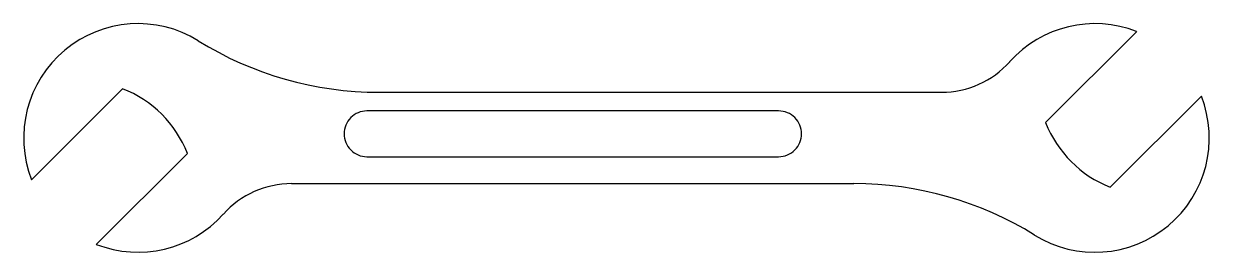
# Model space of a CAD drawing. Header units: inches. Extents: x 1 to 104, y 6 to 26.
import ezdxf

# ---------------------------------------------------------------- set-up
doc = ezdxf.new("R2010")
doc.units = ezdxf.units.IN
doc.header["$MEASUREMENT"] = 0

msp = doc.modelspace()

# ---------------------------------------------------------------- linework, layer by layer
for p, q in [((90.16, 17.3), (98.13, 25.26)), ((9.46, 20.26), (1.5, 12.3)), ((31.88, 19.96), (81.06, 19.96)), ((95.82, 11.65), (103.78, 19.61)), ((15.12, 14.61), (7.16, 6.65)), ((24.23, 11.96), (73.4, 11.96))]:
    msp.add_line(p, q)
msp.add_lwpolyline([(30.82, 14.32), (66.82, 14.32, 0.414214), (68.82, 16.32), (68.82, 16.32, 0.414214), (66.82, 18.32), (30.82, 18.32, 0.414214), (28.82, 16.32), (28.82, 16.32, 0.414214)], format="xyb", close=True)
for centre, radius, start, end in [((10.81, 15.96), 10, 58.2117, 201.4218), ((94.47, 15.96), 10, 68.5782, 138.1897), ((31.88, 49.96), 30, 238.2117, 270), ((81.06, 27.96), 8, 270, 318.1897), ((5.81, 10.96), 10, 21.4218, 68.5782), ((94.47, 15.96), 10, 238.2117, 21.4218), ((99.47, 20.96), 10, 201.4218, 248.5782), ((24.23, 3.96), 8, 90, 138.1897), ((73.4, -18.04), 30, 58.2117, 90), ((10.81, 15.96), 10, 248.5782, 318.1897)]:
    msp.add_arc(centre, radius, start, end)

doc.saveas('drawing.dxf')
